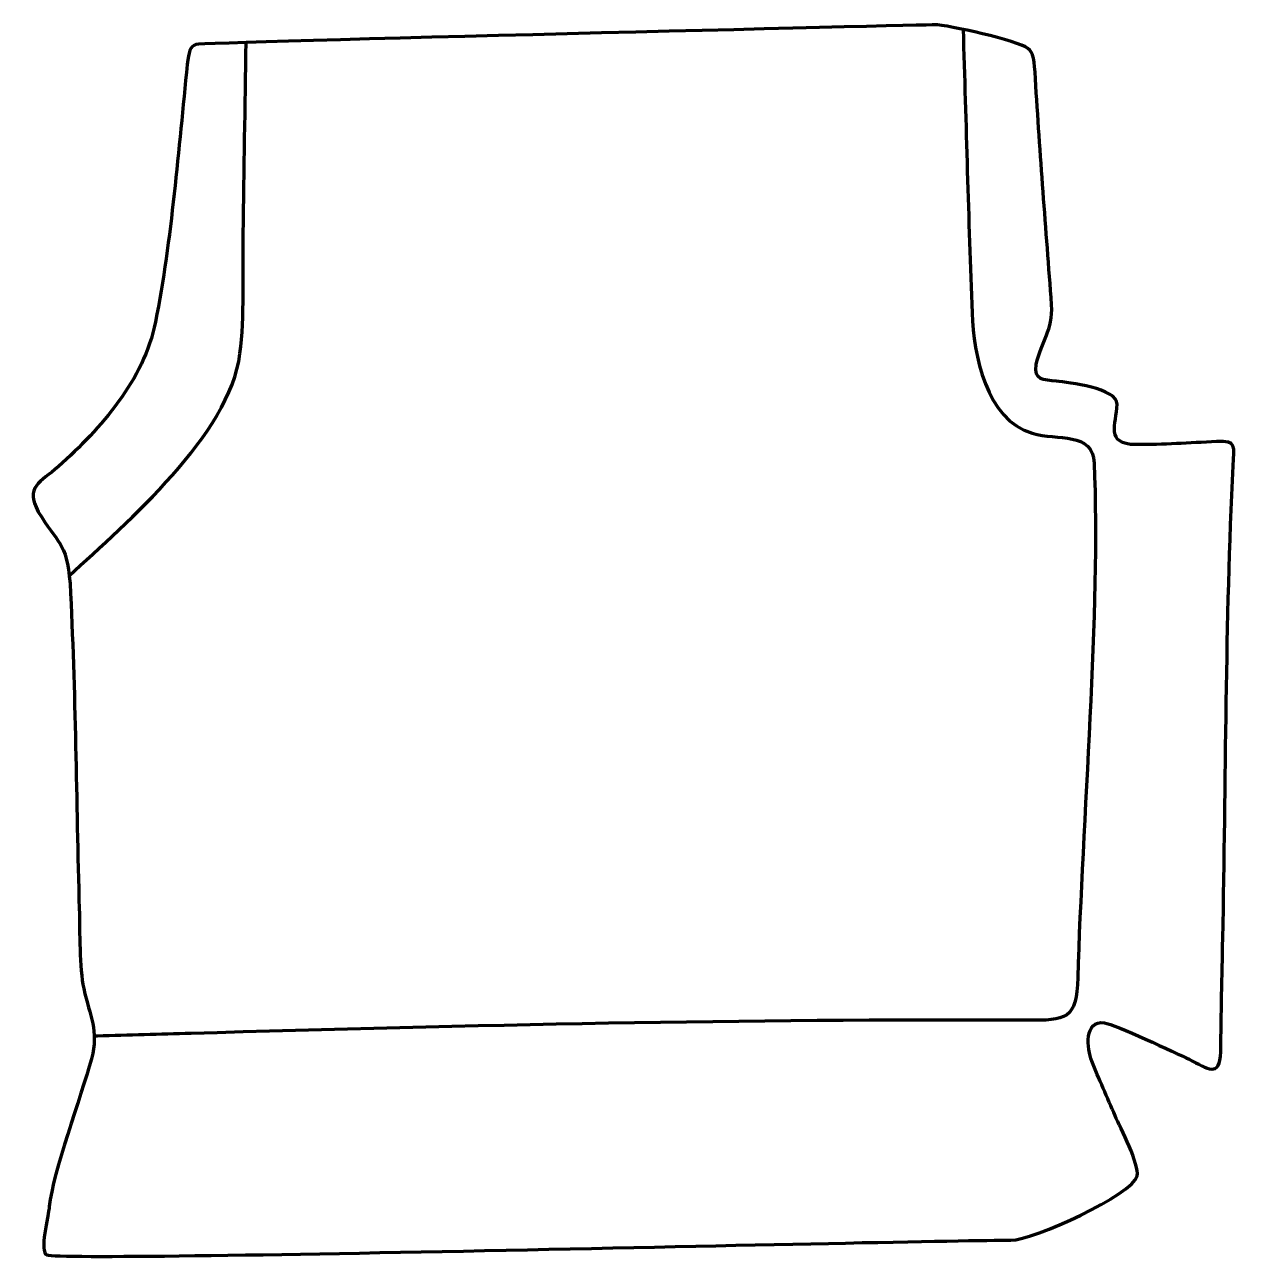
# Model space of a CAD drawing. Header units: millimetres. Extents: x -652 to -71, y -86 to 507.
import ezdxf

# ---------------------------------------------------------------- set-up
doc = ezdxf.new("R2010")
doc.units = ezdxf.units.MM
doc.header["$MEASUREMENT"] = 0
doc.layers.add('layer 2', color=7, linetype='Continuous')
doc.layers.add('layer 3', color=7, linetype='Continuous')

msp = doc.modelspace()

# ---------------------------------------------------------------- linework, layer by layer
at = {"layer": 'layer 2', "color": 142, "lineweight": 158}
for points, knots in [([(-202.5809, 504.9932), (-201.1451, 459.7404), (-200.0093, 414.2733), (-198.2786, 369.0567), (-198.2786, 369.0567), (-197.5114, 349.0119), (-191.6469, 318.0399), (-169.3932, 311.4964), (-169.3932, 311.4964), (-157.4125, 307.9737), (-140.4664, 312.4471), (-139.7804, 297.1955), (-139.7804, 297.1955), (-136.6609, 227.8447), (-145.5604, 123.8197), (-147.614, 50.7911), (-147.614, 50.7911), (-148.1806, 30.6435), (-152.8874, 30.2193), (-172.5491, 30.326), (-172.5491, 30.326), (-305.8559, 31.0512), (-439.1878, 27.8625), (-572.4322, 24.0162), (-572.4322, 24.0162), (-587.3989, 23.5842), (-602.3656, 23.1522), (-617.3323, 22.7202), (-617.3323, 22.7202), (-617.3323, 22.7202), (-618.8441, 22.6766), (-618.8441, 22.6766)], [0, 0, 0, 0, 0.11111111, 0.11111111, 0.11111111, 0.11111111, 0.22222222, 0.22222222, 0.22222222, 0.22222222, 0.33333333, 0.33333333, 0.33333333, 0.33333333, 0.44444444, 0.44444444, 0.44444444, 0.44444444, 0.55555556, 0.55555556, 0.55555556, 0.55555556, 0.66666667, 0.66666667, 0.66666667, 0.66666667, 0.77777778, 0.77777778, 0.77777778, 0.77777778, 1, 1, 1, 1]), ([(-630.8348, 243.231), (-603.0355, 269.233), (-554.0709, 310.425), (-549.0367, 349.6525), (-549.0367, 349.6525), (-546.7721, 367.2992), (-547.7445, 389.0371), (-547.4743, 407.2058), (-547.4743, 407.2058), (-547.0208, 437.7032), (-546.5877, 468.201), (-546.1346, 498.6984)], [0, 0, 0, 0, 0.25, 0.25, 0.25, 0.25, 0.5, 0.5, 0.5, 0.5, 1, 1, 1, 1])]:
    msp.add_open_spline(points, degree=3, knots=knots, dxfattribs=at)
at = {"layer": 'layer 3', "color": 242, "lineweight": 158}
msp.add_open_spline([(-216.3934, 507.1717), (-209.962, 507.2017), (-176.2346, 499.5333), (-171.498, 495.8808), (-171.498, 495.8808), (-168.8902, 493.87), (-168.4002, 490.2891), (-167.8784, 481.366), (-167.8784, 481.366), (-165.7644, 445.2188), (-162.8065, 409.216), (-160.1724, 373.1153), (-160.1724, 373.1153), (-159.4954, 360.5297), (-165.0161, 356.1072), (-167.5146, 344.4088), (-167.5146, 344.4088), (-168.5638, 336.7821), (-164.2176, 337.1261), (-157.8257, 336.4417), (-157.8257, 336.4417), (-152.1791, 335.8217), (-128.518, 333.1679), (-128.7878, 325.3807), (-128.7878, 325.3807), (-129.1197, 315.8042), (-134.7037, 306.2323), (-119.7346, 306.0772), (-119.7346, 306.0772), (-106.5241, 306.0392), (-94.2236, 306.8967), (-81.1089, 307.5573), (-81.1089, 307.5573), (-71.1983, 308.0566), (-72.7235, 305.4806), (-73.194, 295.8945), (-73.194, 295.8945), (-76.8655, 221.0928), (-76.5607, 144.4822), (-78.1323, 69.4716), (-78.1323, 69.4716), (-78.5123, 51.3685), (-78.9225, 33.3701), (-79.0692, 15.26), (-79.0692, 15.26), (-79.5955, 2.284), (-85.1749, 7.2891), (-94.2722, 11.6225), (-94.2722, 11.6225), (-100.6285, 14.6503), (-129.9646, 28.4997), (-134.8118, 29.1321), (-134.8118, 29.1321), (-144.822, 30.4381), (-143.1277, 16.6938), (-140.8651, 10.7697), (-140.8651, 10.7697), (-137.6669, 2.3962), (-133.2708, -7.0551), (-129.7166, -15.4852), (-129.7166, -15.4852), (-127.2395, -21.0014), (-117.8521, -39.1368), (-119.1124, -44.2115), (-119.1124, -44.2115), (-121.357, -53.2493), (-168.9291, -75.0651), (-179.6877, -75.0132), (-179.6877, -75.0132), (-219.0813, -74.8232), (-631.3682, -85.5786), (-641.5902, -82.0645), (-641.5902, -82.0645), (-645.3091, -80.786), (-640.889, -63.4133), (-640.4051, -58.8764), (-640.4051, -58.8764), (-638.6309, -42.2409), (-625.3306, -6.4686), (-620.213, 11.81), (-620.213, 11.81), (-616.5781, 25.7766), (-620.9268, 31.9818), (-623.9014, 45.5282), (-623.9014, 45.5282), (-626.0979, 55.5309), (-625.7523, 72.8357), (-626.0613, 83.6716), (-626.0613, 83.6716), (-627.5334, 135.2967), (-627.7669, 188.1127), (-630.4913, 239.5493), (-630.4913, 239.5493), (-632.0672, 259.8589), (-636.6073, 258.6094), (-645.7196, 273.9372), (-645.7196, 273.9372), (-652.1768, 285.8958), (-644.7757, 287.927), (-636.0803, 295.5483), (-636.0803, 295.5483), (-615.4172, 314.1386), (-595.2058, 336.816), (-589.5585, 364.8323), (-589.5585, 364.8323), (-581.7247, 404.2638), (-578.5215, 447.773), (-574.2944, 488.18), (-574.2944, 488.18), (-573.6393, 494.4422), (-573.0238, 496.6494), (-570.2494, 497.7215), (-570.2494, 497.7215), (-567.475, 498.7936), (-216.3934, 507.1717), (-216.3934, 507.1717)], degree=3, knots=[0, 0, 0, 0, 0.03333333, 0.03333333, 0.03333333, 0.03333333, 0.06666667, 0.06666667, 0.06666667, 0.06666667, 0.1, 0.1, 0.1, 0.1, 0.13333333, 0.13333333, 0.13333333, 0.13333333, 0.16666667, 0.16666667, 0.16666667, 0.16666667, 0.2, 0.2, 0.2, 0.2, 0.23333333, 0.23333333, 0.23333333, 0.23333333, 0.26666667, 0.26666667, 0.26666667, 0.26666667, 0.3, 0.3, 0.3, 0.3, 0.33333333, 0.33333333, 0.33333333, 0.33333333, 0.36666667, 0.36666667, 0.36666667, 0.36666667, 0.4, 0.4, 0.4, 0.4, 0.43333333, 0.43333333, 0.43333333, 0.43333333, 0.46666667, 0.46666667, 0.46666667, 0.46666667, 0.5, 0.5, 0.5, 0.5, 0.53333333, 0.53333333, 0.53333333, 0.53333333, 0.56666667, 0.56666667, 0.56666667, 0.56666667, 0.6, 0.6, 0.6, 0.6, 0.63333333, 0.63333333, 0.63333333, 0.63333333, 0.66666667, 0.66666667, 0.66666667, 0.66666667, 0.7, 0.7, 0.7, 0.7, 0.73333333, 0.73333333, 0.73333333, 0.73333333, 0.76666667, 0.76666667, 0.76666667, 0.76666667, 0.8, 0.8, 0.8, 0.8, 0.83333333, 0.83333333, 0.83333333, 0.83333333, 0.86666667, 0.86666667, 0.86666667, 0.86666667, 0.9, 0.9, 0.9, 0.9, 0.93333333, 0.93333333, 0.93333333, 0.93333333, 1, 1, 1, 1], dxfattribs=at)

doc.saveas('drawing.dxf')
